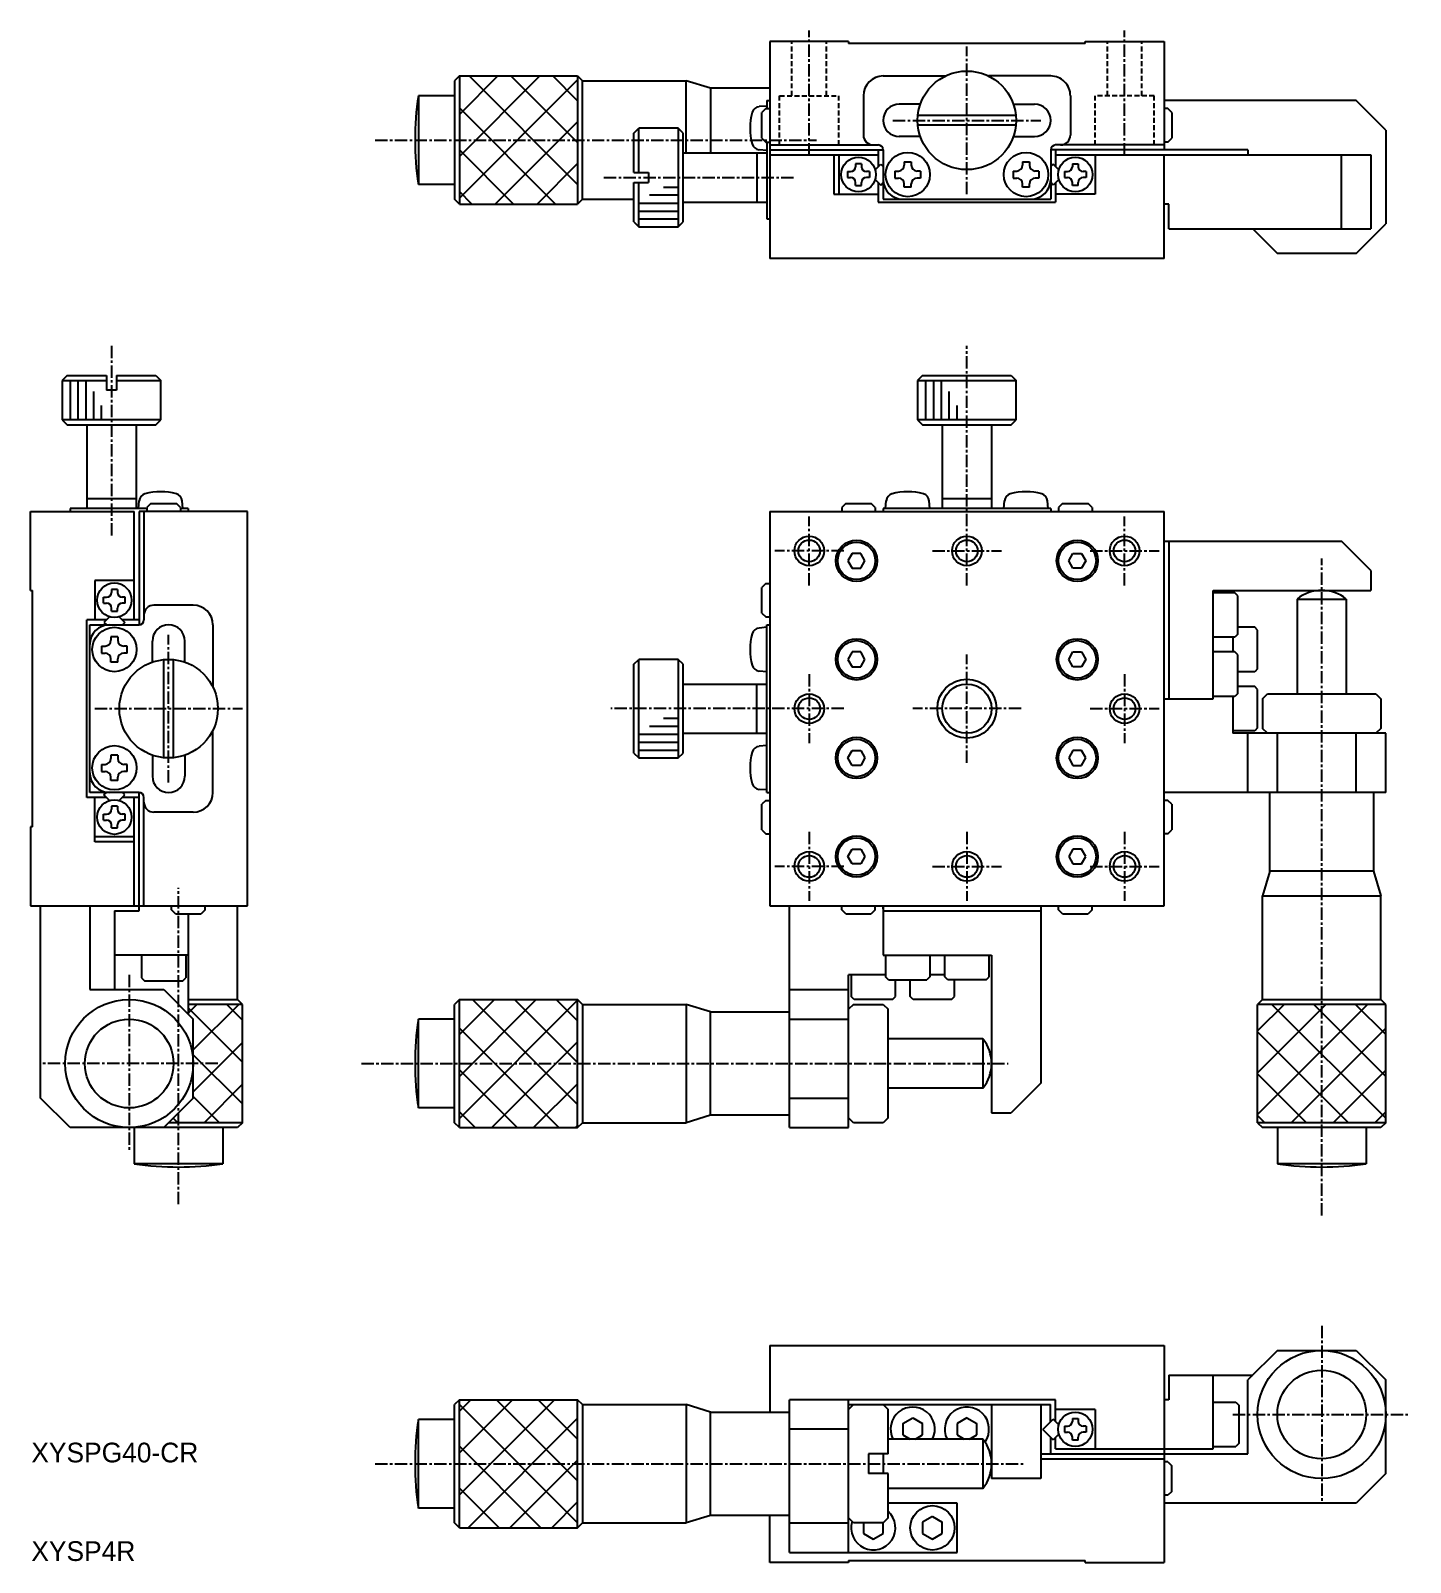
# Model space of a CAD drawing. Extents: x 57 to 392, y 48 to 204.
# Drawn here: x 56.6 to 196.6, y 48.3 to 203.7 of the extents above; entities that cross this region are included whole.
import ezdxf

# ---------------------------------------------------------------- set-up
doc = ezdxf.new("R2010")
doc.units = 0
doc.linetypes.add('CENTER', pattern=[2, 1.25, -0.25, 0.25, -0.25])
doc.linetypes.add('DASHED', pattern=[0.75, 0.5, -0.25])
doc.layers.get('0').update_dxf_attribs({"linetype": 'CONTINUOUS'})
doc.layers.add('CENTER', color=1, linetype='CENTER')

msp = doc.modelspace()

# ---------------------------------------------------------------- linework, layer by layer
at = {"color": 7, "linetype": 'CONTINUOUS'}
for p, q in [((139.63, 202.58), (131.63, 202.58)), ((131.63, 202.58), (131.63, 180.58)), ((139.63, 202.58), (139.63, 202.38)), ((163.63, 202.38), (139.63, 202.38)), ((163.63, 202.58), (171.63, 202.58)), ((163.63, 202.38), (163.63, 202.58)), ((171.63, 202.58), (171.63, 191.58)), ((100.13, 199.08), (99.63, 198.58)), ((100.13, 199.08), (100.13, 186.08)), ((100.13, 199.08), (112.13, 199.08)), ((112.13, 199.08), (112.13, 186.08)), ((112.13, 199.08), (112.63, 198.58)), ((143.13, 199.08), (149.45, 199.08)), ((160.13, 199.08), (153.81, 199.08)), ((99.63, 198.58), (99.63, 186.58)), ((112.63, 186.58), (112.63, 198.58)), ((112.63, 198.58), (123.13, 198.58)), ((123.13, 191.28), (123.13, 198.58)), ((125.63, 197.83), (123.13, 198.58)), ((125.63, 197.83), (125.63, 191.28)), ((131.63, 197.83), (125.63, 197.83)), ((95.97, 197.08), (95.97, 188.08)), ((99.63, 197.08), (95.97, 197.08)), ((131.33, 196.03), (130.55, 195.97)), ((131.23, 195.78), (130.83, 195.38)), ((131.23, 195.78), (131.63, 195.78)), ((131.33, 196.58), (131.33, 195.78)), ((131.33, 196.58), (131.63, 196.58)), ((141.13, 197.08), (141.13, 193.08)), ((146.91, 196.23), (144.77, 196.23)), ((156.35, 196.23), (158.48, 196.23)), ((162.13, 197.08), (162.13, 193.08)), ((191.13, 196.58), (171.63, 196.58)), ((172.03, 195.78), (171.63, 195.78)), ((172.43, 195.38), (172.03, 195.78)), ((194.13, 193.58), (191.13, 196.58)), ((130.83, 192.78), (130.83, 195.38)), ((156.6, 195.08), (146.65, 195.08)), ((172.43, 195.38), (172.43, 192.78)), ((117.83, 193.28), (118.33, 193.78)), ((117.83, 189.28), (117.83, 193.28)), ((118.33, 189.28), (118.33, 193.78)), ((122.33, 193.78), (118.33, 193.78)), ((122.33, 193.78), (122.33, 183.78)), ((122.83, 193.28), (122.33, 193.78)), ((122.83, 184.28), (122.83, 193.28)), ((130.83, 192.78), (131.23, 192.38)), ((146.91, 192.93), (144.77, 192.93)), ((156.6, 194.08), (146.65, 194.08)), ((156.35, 192.93), (158.48, 192.93)), ((172.03, 192.38), (172.43, 192.78)), ((194.13, 193.58), (194.13, 184.08)), ((122.83, 191.28), (131.33, 191.28)), ((130.33, 191.28), (130.33, 186.28)), ((131.33, 191.53), (130.55, 191.6)), ((131.23, 192.38), (131.63, 192.38)), ((131.33, 192.38), (131.33, 184.58)), ((131.63, 192.08), (142.63, 192.08)), ((131.63, 191.58), (143.13, 191.58)), ((142.63, 191.58), (142.63, 189.89)), ((143.13, 191.58), (143.13, 186.58)), ((180.13, 191.58), (160.13, 191.58)), ((160.13, 191.58), (160.13, 186.58)), ((171.63, 192.08), (160.63, 192.08)), ((160.63, 191.58), (160.63, 189.89)), ((172.03, 192.38), (171.63, 192.38)), ((180.13, 191.58), (180.13, 191.08)), ((131.63, 191.08), (142.63, 191.08)), ((138.13, 191.08), (138.13, 187.08)), ((138.63, 191.08), (138.63, 187.08)), ((140.33, 190.18), (140.33, 189.88)), ((140.93, 190.18), (140.33, 190.18)), ((140.93, 190.18), (140.93, 189.88)), ((142.31, 189.57), (142.88, 190.14)), ((142.88, 190.14), (143.13, 189.89)), ((145.27, 190.38), (145.98, 190.38)), ((145.27, 190.38), (145.27, 190.03)), ((145.98, 190.38), (145.98, 190.03)), ((157.27, 190.38), (157.98, 190.38)), ((157.27, 190.38), (157.27, 190.03)), ((157.98, 190.38), (157.98, 190.03)), ((160.38, 190.14), (160.13, 189.89)), ((160.95, 189.57), (160.38, 190.14)), ((160.63, 191.08), (192.63, 191.08)), ((162.33, 190.18), (162.93, 190.18)), ((162.33, 190.18), (162.33, 189.88)), ((162.93, 190.18), (162.93, 189.88)), ((164.63, 191.08), (164.63, 187.08)), ((171.63, 180.58), (171.63, 191.08)), ((189.63, 183.58), (189.63, 191.08)), ((192.63, 191.08), (192.63, 183.58)), ((99.63, 188.08), (95.97, 188.08)), ((117.83, 189.28), (119.33, 189.28)), ((117.83, 184.28), (117.83, 188.28)), ((117.83, 188.28), (119.33, 188.28)), ((118.33, 183.78), (118.33, 188.28)), ((119.33, 189.28), (119.33, 188.28)), ((139.53, 189.38), (139.53, 188.78)), ((139.53, 189.38), (139.83, 189.38)), ((139.53, 188.78), (139.83, 188.78)), ((140.33, 187.98), (140.33, 188.28)), ((140.93, 187.98), (140.93, 188.28)), ((141.73, 189.38), (141.43, 189.38)), ((141.73, 188.78), (141.43, 188.78)), ((141.73, 189.38), (141.73, 188.78)), ((142.31, 188.59), (142.88, 188.02)), ((142.63, 188.27), (142.63, 186.28)), ((142.88, 188.02), (143.13, 188.27)), ((144.33, 189.44), (144.33, 188.73)), ((144.33, 189.44), (144.68, 189.44)), ((144.33, 188.73), (144.68, 188.73)), ((145.27, 187.79), (145.27, 188.14)), ((145.98, 187.79), (145.98, 188.14)), ((146.93, 189.44), (146.57, 189.44)), ((146.93, 188.73), (146.57, 188.73)), ((146.93, 189.44), (146.93, 188.73)), ((156.33, 189.44), (156.33, 188.73)), ((156.33, 189.44), (156.68, 189.44)), ((156.33, 188.73), (156.68, 188.73)), ((157.27, 187.79), (157.27, 188.14)), ((157.98, 187.79), (157.98, 188.14)), ((158.93, 189.44), (158.57, 189.44)), ((158.93, 188.73), (158.57, 188.73)), ((158.93, 189.44), (158.93, 188.73)), ((160.38, 188.02), (160.13, 188.27)), ((160.95, 188.59), (160.38, 188.02)), ((160.63, 188.27), (160.63, 186.28)), ((161.53, 189.38), (161.53, 188.78)), ((161.53, 189.38), (161.83, 189.38)), ((161.53, 188.78), (161.83, 188.78)), ((162.33, 187.98), (162.33, 188.28)), ((162.93, 187.98), (162.93, 188.28)), ((163.73, 189.38), (163.43, 189.38)), ((163.73, 188.78), (163.43, 188.78)), ((163.73, 189.38), (163.73, 188.78)), ((100.13, 186.08), (99.63, 186.58)), ((112.63, 186.58), (112.13, 186.08)), ((112.63, 186.58), (117.83, 186.58)), ((138.13, 187.08), (142.63, 187.08)), ((140.33, 187.98), (140.93, 187.98)), ((143.13, 186.58), (160.13, 186.58)), ((145.98, 187.79), (145.27, 187.79)), ((157.98, 187.79), (157.27, 187.79)), ((164.63, 187.08), (160.63, 187.08)), ((162.93, 187.98), (162.33, 187.98)), ((100.13, 186.08), (112.13, 186.08)), ((122.83, 186.28), (131.33, 186.28)), ((142.63, 186.28), (160.63, 186.28)), ((172.13, 186.08), (171.63, 186.08)), ((172.13, 183.58), (172.13, 186.08)), ((117.83, 184.28), (118.33, 183.78)), ((118.33, 183.78), (122.33, 183.78)), ((122.33, 183.78), (122.83, 184.28)), ((131.33, 184.58), (131.63, 184.58)), ((172.13, 183.58), (192.63, 183.58)), ((180.63, 183.58), (183.13, 181.08)), ((191.13, 181.08), (194.13, 184.08)), ((171.63, 180.58), (131.63, 180.58)), ((191.13, 181.08), (183.13, 181.08)), ((60.33, 168.7), (59.83, 168.2)), ((59.83, 168.2), (64.33, 168.2)), ((59.83, 168.2), (59.83, 164.2)), ((60.33, 168.7), (64.33, 168.7)), ((64.33, 168.7), (64.33, 167.2)), ((65.33, 168.7), (69.33, 168.7)), ((65.33, 168.7), (65.33, 167.2)), ((65.33, 168.2), (69.83, 168.2)), ((69.33, 168.7), (69.83, 168.2)), ((69.83, 164.2), (69.83, 168.2)), ((147.13, 168.7), (146.63, 168.2)), ((146.63, 168.2), (156.63, 168.2)), ((146.63, 168.2), (146.63, 164.2)), ((147.13, 168.7), (156.13, 168.7)), ((156.13, 168.7), (156.63, 168.2)), ((156.63, 164.2), (156.63, 168.2)), ((65.33, 167.2), (64.33, 167.2)), ((69.83, 164.2), (59.83, 164.2)), ((59.83, 164.2), (60.33, 163.7)), ((60.33, 163.7), (69.33, 163.7)), ((62.33, 163.7), (62.33, 155.2)), ((67.33, 163.7), (67.33, 155.2)), ((69.33, 163.7), (69.83, 164.2)), ((156.63, 164.2), (146.63, 164.2)), ((146.63, 164.2), (147.13, 163.7)), ((147.13, 163.7), (156.13, 163.7)), ((149.13, 163.7), (149.13, 155.2)), ((154.13, 163.7), (154.13, 155.2)), ((156.13, 163.7), (156.63, 164.2)), ((67.33, 156.2), (62.33, 156.2)), ((67.58, 155.2), (67.65, 155.98)), ((68.83, 155.7), (68.43, 155.3)), ((68.83, 155.7), (71.43, 155.7)), ((71.83, 155.3), (71.43, 155.7)), ((72.08, 155.2), (72.01, 155.98)), ((139.33, 155.7), (138.93, 155.3)), ((139.33, 155.7), (141.93, 155.7)), ((142.33, 155.3), (141.93, 155.7)), ((143.38, 155.2), (143.45, 155.98)), ((147.88, 155.2), (147.81, 155.98)), ((154.13, 156.2), (149.13, 156.2)), ((155.38, 155.2), (155.45, 155.98)), ((159.88, 155.2), (159.81, 155.98)), ((161.33, 155.7), (160.93, 155.3)), ((161.33, 155.7), (163.93, 155.7)), ((164.33, 155.3), (163.93, 155.7)), ((56.63, 146.9), (56.63, 154.9)), ((56.63, 154.9), (67.13, 154.9)), ((68.43, 155.2), (60.63, 155.2)), ((60.63, 155.2), (60.63, 154.9)), ((67.13, 143.9), (67.13, 154.9)), ((67.63, 154.9), (67.63, 143.4)), ((78.63, 154.9), (67.63, 154.9)), ((68.13, 154.9), (68.13, 143.86)), ((68.43, 155.3), (68.43, 154.9)), ((71.83, 155.3), (71.83, 154.9)), ((72.63, 155.2), (71.83, 155.2)), ((72.63, 155.2), (72.63, 154.9)), ((78.63, 114.9), (78.63, 154.9)), ((131.63, 154.9), (171.63, 154.9)), ((131.63, 154.9), (131.63, 114.9)), ((138.93, 155.3), (138.93, 154.9)), ((142.33, 155.3), (142.33, 154.9)), ((160.13, 155.2), (143.13, 155.2)), ((143.13, 155.2), (143.13, 154.9)), ((160.13, 155.2), (160.13, 154.9)), ((160.93, 155.3), (160.93, 154.9)), ((164.33, 155.3), (164.33, 154.9)), ((171.63, 114.9), (171.63, 154.9)), ((171.63, 151.9), (189.63, 151.9)), ((172.13, 151.9), (172.13, 135.9)), ((192.63, 148.9), (189.63, 151.9)), ((139.99, 150.65), (139.56, 149.9)), ((139.56, 149.9), (139.99, 149.15)), ((140.86, 150.65), (139.99, 150.65)), ((141.29, 149.9), (140.86, 150.65)), ((140.86, 149.15), (141.29, 149.9)), ((161.96, 149.9), (162.39, 150.65)), ((162.39, 149.15), (161.96, 149.9)), ((162.39, 150.65), (163.26, 150.65)), ((163.26, 150.65), (163.69, 149.9)), ((163.69, 149.9), (163.26, 149.15)), ((63.13, 147.9), (63.13, 143.9)), ((67.13, 147.9), (63.13, 147.9)), ((139.99, 149.15), (140.86, 149.15)), ((163.26, 149.15), (162.39, 149.15)), ((192.63, 148.9), (192.63, 146.9)), ((56.63, 146.9), (56.83, 146.9)), ((56.83, 122.9), (56.83, 146.9)), ((64.03, 145.6), (64.03, 146.2)), ((64.03, 146.2), (64.33, 146.2)), ((64.83, 147), (64.83, 146.7)), ((65.43, 147), (64.83, 147)), ((65.43, 147), (65.43, 146.7)), ((66.23, 146.2), (65.93, 146.2)), ((66.23, 145.6), (66.23, 146.2)), ((131.23, 147.6), (130.83, 147.2)), ((130.83, 144.6), (130.83, 147.2)), ((131.23, 147.6), (131.63, 147.6)), ((176.63, 135.9), (176.63, 146.9)), ((176.63, 146.9), (192.63, 146.9)), ((178.83, 146.65), (176.63, 146.65)), ((179.13, 146.35), (178.83, 146.65)), ((179.13, 142.45), (179.13, 146.35)), ((64.03, 145.6), (64.33, 145.6)), ((64.83, 144.8), (64.83, 145.1)), ((64.83, 144.8), (65.43, 144.8)), ((65.43, 144.8), (65.43, 145.1)), ((66.23, 145.6), (65.93, 145.6)), ((73.13, 145.4), (69.13, 145.4)), ((130.83, 144.6), (131.23, 144.2)), ((185.13, 146.02), (190.13, 146.02)), ((185.13, 146.02), (185.13, 136.4)), ((190.13, 146.02), (190.13, 136.4)), ((62.33, 125.9), (62.33, 143.9)), ((64.32, 143.9), (62.33, 143.9)), ((62.63, 143.4), (67.63, 143.4)), ((62.63, 126.4), (62.63, 143.4)), ((64.64, 144.22), (64.07, 143.65)), ((64.07, 143.65), (64.32, 143.4)), ((65.62, 144.22), (66.19, 143.65)), ((67.63, 143.9), (65.94, 143.9)), ((66.19, 143.65), (65.94, 143.4)), ((75.13, 143.4), (75.13, 137.08)), ((131.33, 143.15), (130.55, 143.08)), ((131.23, 144.2), (131.63, 144.2)), ((131.33, 126.4), (131.33, 143.4)), ((131.33, 143.4), (131.63, 143.4)), ((180.83, 143.15), (179.13, 143.15)), ((181.13, 142.85), (180.83, 143.15)), ((65.48, 142.19), (64.77, 142.19)), ((64.77, 142.19), (64.77, 141.84)), ((65.48, 142.19), (65.48, 141.84)), ((68.98, 139.62), (68.98, 141.75)), ((72.28, 139.62), (72.28, 141.75)), ((178.83, 142.15), (176.63, 142.15)), ((178.63, 142.15), (178.63, 140.65)), ((179.13, 142.45), (178.83, 142.15)), ((181.13, 138.95), (181.13, 142.85)), ((63.83, 141.25), (63.83, 140.54)), ((63.83, 141.25), (64.18, 141.25)), ((63.83, 140.54), (64.18, 140.54)), ((64.77, 139.6), (64.77, 139.95)), ((65.48, 139.6), (65.48, 139.95)), ((66.43, 141.25), (66.07, 141.25)), ((66.43, 140.54), (66.07, 140.54)), ((66.43, 140.54), (66.43, 141.25)), ((70.13, 129.92), (70.13, 139.87)), ((71.13, 129.92), (71.13, 139.87)), ((117.83, 139.4), (118.33, 139.9)), ((118.33, 129.9), (118.33, 139.9)), ((122.33, 139.9), (118.33, 139.9)), ((122.33, 139.9), (122.33, 129.9)), ((122.83, 139.4), (122.33, 139.9)), ((139.99, 140.65), (139.56, 139.9)), ((139.56, 139.9), (139.99, 139.15)), ((140.86, 140.65), (139.99, 140.65)), ((141.29, 139.9), (140.86, 140.65)), ((140.86, 139.15), (141.29, 139.9)), ((161.96, 139.9), (162.39, 140.65)), ((162.39, 139.15), (161.96, 139.9)), ((162.39, 140.65), (163.26, 140.65)), ((163.26, 140.65), (163.69, 139.9)), ((163.69, 139.9), (163.26, 139.15)), ((178.83, 140.65), (176.63, 140.65)), ((179.13, 140.35), (178.83, 140.65)), ((179.13, 136.45), (179.13, 140.35)), ((65.48, 139.6), (64.77, 139.6)), ((117.83, 130.4), (117.83, 139.4)), ((122.83, 130.4), (122.83, 139.4)), ((131.33, 138.65), (130.55, 138.71)), ((139.99, 139.15), (140.86, 139.15)), ((163.26, 139.15), (162.39, 139.15)), ((180.83, 138.65), (179.13, 138.65)), ((181.13, 138.95), (180.83, 138.65)), ((122.83, 137.4), (131.33, 137.4)), ((130.33, 132.4), (130.33, 137.4)), ((180.83, 137.15), (179.13, 137.15)), ((181.13, 136.85), (180.83, 137.15)), ((181.13, 132.95), (181.13, 136.85)), ((171.63, 135.9), (176.63, 135.9)), ((178.83, 136.15), (176.63, 136.15)), ((178.63, 136.15), (178.63, 132.4)), ((179.13, 136.45), (178.83, 136.15)), ((181.63, 135.9), (182.13, 136.4)), ((181.63, 135.9), (181.63, 132.9)), ((182.13, 136.4), (193.13, 136.4)), ((193.13, 136.4), (193.63, 135.9)), ((193.63, 135.9), (193.63, 132.9)), ((75.13, 126.4), (75.13, 132.72)), ((122.83, 132.4), (131.33, 132.4)), ((180.83, 132.65), (178.63, 132.65)), ((194.13, 132.4), (178.63, 132.4)), ((180.13, 126.4), (180.13, 132.4)), ((181.13, 132.95), (180.83, 132.65)), ((182.13, 132.4), (181.63, 132.9)), ((183.13, 126.4), (183.13, 132.4)), ((191.13, 126.4), (191.13, 132.4)), ((193.63, 132.9), (193.13, 132.4)), ((194.13, 126.4), (194.13, 132.4)), ((131.33, 131.15), (130.55, 131.08)), ((139.56, 129.9), (139.99, 130.65)), ((139.99, 130.65), (140.86, 130.65)), ((140.86, 130.65), (141.29, 129.9)), ((162.39, 130.65), (161.96, 129.9)), ((163.26, 130.65), (162.39, 130.65)), ((163.69, 129.9), (163.26, 130.65)), ((63.83, 129.25), (63.83, 128.54)), ((63.83, 129.25), (64.18, 129.25)), ((65.48, 130.19), (64.77, 130.19)), ((64.77, 130.19), (64.77, 129.84)), ((65.48, 130.19), (65.48, 129.84)), ((66.43, 129.25), (66.07, 129.25)), ((66.43, 128.54), (66.43, 129.25)), ((68.98, 130.18), (68.98, 128.04)), ((72.28, 130.18), (72.28, 128.04)), ((117.83, 130.4), (118.33, 129.9)), ((118.33, 129.9), (122.33, 129.9)), ((122.33, 129.9), (122.83, 130.4)), ((139.99, 129.15), (139.56, 129.9)), ((140.86, 129.15), (139.99, 129.15)), ((141.29, 129.9), (140.86, 129.15)), ((161.96, 129.9), (162.39, 129.15)), ((162.39, 129.15), (163.26, 129.15)), ((163.26, 129.15), (163.69, 129.9)), ((63.83, 128.54), (64.18, 128.54)), ((64.77, 127.6), (64.77, 127.95)), ((65.48, 127.6), (64.77, 127.6)), ((65.48, 127.6), (65.48, 127.95)), ((66.43, 128.54), (66.07, 128.54)), ((64.32, 125.9), (62.33, 125.9)), ((67.63, 126.4), (62.63, 126.4)), ((63.13, 121.4), (63.13, 125.9)), ((64.07, 126.15), (64.32, 126.4)), ((64.64, 125.58), (64.07, 126.15)), ((65.62, 125.58), (66.19, 126.15)), ((66.19, 126.15), (65.94, 126.4)), ((67.63, 125.9), (65.94, 125.9)), ((67.13, 114.9), (67.13, 125.9)), ((67.63, 114.4), (67.63, 126.4)), ((68.13, 114.9), (68.13, 125.9)), ((131.33, 126.65), (130.55, 126.71)), ((131.33, 126.4), (131.63, 126.4)), ((194.13, 126.4), (171.63, 126.4)), ((182.38, 118.4), (182.38, 126.4)), ((192.88, 126.4), (192.88, 118.4)), ((64.83, 125), (64.83, 124.7)), ((65.43, 125), (64.83, 125)), ((65.43, 125), (65.43, 124.7)), ((73.13, 124.4), (69.13, 124.4)), ((131.23, 125.6), (130.83, 125.2)), ((130.83, 122.6), (130.83, 125.2)), ((131.23, 125.6), (131.63, 125.6)), ((172.03, 125.6), (171.63, 125.6)), ((172.43, 125.2), (172.03, 125.6)), ((172.43, 125.2), (172.43, 122.6)), ((56.63, 122.9), (56.63, 114.9)), ((56.83, 122.9), (56.63, 122.9)), ((64.03, 123.6), (64.03, 124.2)), ((64.03, 124.2), (64.33, 124.2)), ((64.03, 123.6), (64.33, 123.6)), ((64.83, 122.8), (64.83, 123.1)), ((64.83, 122.8), (65.43, 122.8)), ((65.43, 122.8), (65.43, 123.1)), ((66.23, 124.2), (65.93, 124.2)), ((66.23, 123.6), (65.93, 123.6)), ((66.23, 123.6), (66.23, 124.2)), ((67.13, 121.9), (63.13, 121.9)), ((67.13, 121.4), (63.13, 121.4)), ((130.83, 122.6), (131.23, 122.2)), ((131.23, 122.2), (131.63, 122.2)), ((172.03, 122.2), (171.63, 122.2)), ((172.03, 122.2), (172.43, 122.6)), ((139.56, 119.9), (139.99, 120.65)), ((139.99, 119.15), (139.56, 119.9)), ((139.99, 120.65), (140.86, 120.65)), ((140.86, 120.65), (141.29, 119.9)), ((141.29, 119.9), (140.86, 119.15)), ((162.39, 120.65), (161.96, 119.9)), ((161.96, 119.9), (162.39, 119.15)), ((163.26, 120.65), (162.39, 120.65)), ((163.69, 119.9), (163.26, 120.65)), ((163.26, 119.15), (163.69, 119.9)), ((140.86, 119.15), (139.99, 119.15)), ((162.39, 119.15), (163.26, 119.15)), ((182.38, 118.4), (181.63, 115.9)), ((192.88, 118.4), (182.38, 118.4)), ((192.88, 118.4), (193.63, 115.9)), ((181.63, 115.9), (193.63, 115.9)), ((181.63, 105.4), (181.63, 115.9)), ((193.63, 105.4), (193.63, 115.9)), ((56.63, 114.9), (78.63, 114.9)), ((57.63, 95.4), (57.63, 114.9)), ((62.63, 114.9), (62.63, 106.4)), ((65.13, 114.4), (65.13, 106.4)), ((65.13, 114.4), (67.63, 114.4)), ((70.93, 114.5), (70.93, 114.9)), ((71.33, 114.1), (70.93, 114.5)), ((71.33, 114.1), (73.93, 114.1)), ((72.63, 114.1), (72.63, 103.9)), ((74.33, 114.5), (73.93, 114.1)), ((74.33, 114.5), (74.33, 114.9)), ((77.63, 105.4), (77.63, 114.9)), ((131.63, 114.9), (171.63, 114.9)), ((133.63, 92.4), (133.63, 114.9)), ((138.93, 114.5), (138.93, 114.9)), ((139.33, 114.1), (138.93, 114.5)), ((139.33, 114.1), (141.93, 114.1)), ((142.33, 114.5), (141.93, 114.1)), ((142.33, 114.5), (142.33, 114.9)), ((143.13, 114.6), (143.13, 114.9)), ((143.13, 114.9), (143.13, 109.9)), ((143.13, 114.4), (159.13, 114.4)), ((159.13, 114.9), (159.13, 96.9)), ((160.93, 114.5), (160.93, 114.9)), ((161.33, 114.1), (160.93, 114.5)), ((161.33, 114.1), (163.93, 114.1)), ((164.33, 114.5), (163.93, 114.1)), ((164.33, 114.5), (164.33, 114.9)), ((72.63, 109.9), (65.13, 109.9)), ((67.88, 109.9), (67.88, 107.6)), ((72.38, 109.9), (72.38, 107.6)), ((143.13, 109.9), (154.13, 109.9)), ((143.38, 109.9), (143.38, 107.7)), ((147.88, 109.9), (147.88, 107.7)), ((149.38, 107.7), (149.38, 109.9)), ((153.88, 107.7), (153.88, 109.9)), ((154.13, 109.9), (154.13, 93.9)), ((67.88, 107.6), (68.18, 107.3)), ((68.18, 107.3), (72.08, 107.3)), ((72.08, 107.3), (72.38, 107.6)), ((143.38, 107.9), (139.63, 107.9)), ((139.63, 92.4), (139.63, 107.9)), ((139.88, 107.9), (139.88, 105.7)), ((143.68, 107.4), (143.38, 107.7)), ((143.68, 107.4), (147.58, 107.4)), ((144.38, 105.7), (144.38, 107.4)), ((145.88, 105.7), (145.88, 107.4)), ((147.88, 107.7), (147.58, 107.4)), ((149.38, 107.9), (147.88, 107.9)), ((149.68, 107.4), (149.38, 107.7)), ((153.58, 107.4), (149.68, 107.4)), ((150.38, 105.7), (150.38, 107.4)), ((153.58, 107.4), (153.88, 107.7)), ((62.63, 106.4), (70.13, 106.4)), ((70.13, 106.4), (73.13, 103.4)), ((133.63, 106.4), (139.63, 106.4)), ((140.18, 105.4), (139.88, 105.7)), ((144.08, 105.4), (144.38, 105.7)), ((146.18, 105.4), (145.88, 105.7)), ((150.08, 105.4), (150.38, 105.7)), ((72.63, 105.4), (77.63, 105.4)), ((78.13, 104.9), (72.63, 104.9)), ((78.13, 104.9), (77.63, 105.4)), ((78.13, 92.9), (78.13, 104.9)), ((100.13, 105.4), (99.63, 104.9)), ((99.63, 92.9), (99.63, 104.9)), ((100.13, 92.4), (100.13, 105.4)), ((100.13, 105.4), (112.13, 105.4)), ((112.13, 92.4), (112.13, 105.4)), ((112.63, 104.9), (112.13, 105.4)), ((112.63, 104.9), (112.63, 92.9)), ((112.63, 104.9), (123.13, 104.9)), ((125.63, 104.15), (123.13, 104.9)), ((123.13, 104.9), (123.13, 92.9)), ((125.63, 93.65), (125.63, 104.15)), ((125.63, 104.15), (133.63, 104.15)), ((140.13, 104.9), (139.63, 104.4)), ((140.13, 104.9), (143.13, 104.9)), ((144.08, 105.4), (140.18, 105.4)), ((143.13, 104.9), (143.63, 104.4)), ((143.63, 93.4), (143.63, 104.4)), ((150.08, 105.4), (146.18, 105.4)), ((181.63, 105.4), (181.13, 104.9)), ((194.13, 104.9), (181.13, 104.9)), ((181.13, 92.9), (181.13, 104.9)), ((181.63, 105.4), (193.63, 105.4)), ((194.13, 104.9), (193.63, 105.4)), ((194.13, 92.9), (194.13, 104.9)), ((73.13, 95.4), (73.13, 103.4)), ((95.97, 94.4), (95.97, 103.4)), ((99.63, 103.4), (95.97, 103.4)), ((133.63, 103.4), (139.63, 103.4)), ((153.25, 101.4), (143.63, 101.4)), ((153.25, 101.4), (153.25, 96.4)), ((153.25, 96.4), (143.63, 96.4)), ((159.13, 96.9), (156.13, 93.9)), ((60.63, 92.4), (57.63, 95.4)), ((73.13, 95.4), (70.13, 92.4)), ((133.63, 95.4), (139.63, 95.4)), ((71.55, 92.9), (71.09, 93.36)), ((99.63, 94.4), (95.97, 94.4)), ((125.63, 93.65), (123.13, 92.9)), ((133.63, 93.65), (125.63, 93.65)), ((140.13, 92.9), (139.63, 93.4)), ((143.63, 93.4), (143.13, 92.9)), ((154.13, 93.9), (156.13, 93.9)), ((77.63, 92.4), (60.63, 92.4)), ((67.13, 92.4), (67.13, 88.74)), ((78.13, 92.9), (70.63, 92.9)), ((76.13, 92.4), (76.13, 88.74)), ((78.13, 92.9), (77.63, 92.4)), ((100.13, 92.4), (99.63, 92.9)), ((100.13, 92.4), (112.13, 92.4)), ((112.13, 92.61), (111.91, 92.4)), ((112.13, 92.4), (112.63, 92.9)), ((112.63, 92.9), (123.13, 92.9)), ((133.63, 92.4), (139.63, 92.4)), ((143.13, 92.9), (140.13, 92.9)), ((194.13, 92.9), (181.13, 92.9)), ((181.13, 92.9), (181.63, 92.4)), ((193.63, 92.4), (181.63, 92.4)), ((183.13, 92.4), (183.13, 88.74)), ((192.13, 92.4), (192.13, 88.74)), ((194.13, 92.9), (193.63, 92.4)), ((76.13, 88.74), (67.13, 88.74)), ((192.13, 88.74), (183.13, 88.74)), ((131.63, 70.3), (131.63, 63.55)), ((131.63, 70.3), (171.63, 70.3)), ((171.63, 70.3), (171.63, 48.3)), ((183.13, 69.8), (180.13, 66.8)), ((183.13, 69.8), (191.13, 69.8)), ((191.13, 69.8), (194.13, 66.8)), ((172.13, 67.3), (180.63, 67.3)), ((172.13, 67.3), (172.13, 64.8)), ((176.63, 59.8), (176.63, 67.3)), ((180.13, 59.3), (180.13, 66.8)), ((194.13, 57.3), (194.13, 66.8)), ((100.13, 64.8), (99.63, 64.3)), ((99.63, 52.3), (99.63, 64.3)), ((100.13, 51.8), (100.13, 64.8)), ((100.13, 64.8), (112.13, 64.8)), ((112.13, 51.8), (112.13, 64.8)), ((112.63, 64.3), (112.13, 64.8)), ((112.63, 64.3), (112.63, 52.3)), ((112.63, 64.3), (123.13, 64.3)), ((125.63, 63.55), (123.13, 64.3)), ((123.13, 64.3), (123.13, 52.3)), ((160.63, 64.8), (133.63, 64.8)), ((133.63, 49.3), (133.63, 64.8)), ((139.63, 49.3), (139.63, 64.8)), ((139.63, 64.3), (160.12, 64.3)), ((139.63, 63.8), (140.13, 64.3)), ((143.13, 64.3), (143.63, 63.8)), ((143.63, 59.3), (143.63, 63.8)), ((154.13, 64.3), (154.13, 56.8)), ((159.13, 64.3), (159.13, 56.8)), ((160.12, 62.59), (160.12, 64.3)), ((160.63, 62.59), (160.63, 64.8)), ((164.63, 63.8), (160.63, 63.8)), ((164.63, 63.8), (164.63, 59.8)), ((172.13, 64.8), (171.63, 64.8)), ((176.63, 64.55), (178.93, 64.55)), ((178.93, 64.55), (179.23, 64.25)), ((179.23, 64.25), (179.23, 60.35)), ((95.97, 53.8), (95.97, 62.8)), ((99.63, 62.8), (95.97, 62.8)), ((125.63, 53.05), (125.63, 63.55)), ((125.63, 63.55), (133.63, 63.55)), ((145.13, 62.38), (146.13, 62.95)), ((145.13, 62.38), (145.13, 61.22)), ((146.13, 62.95), (147.13, 62.38)), ((147.13, 61.22), (147.13, 62.38)), ((151.63, 62.95), (150.63, 62.38)), ((150.63, 62.38), (150.63, 61.22)), ((151.63, 62.95), (152.63, 62.38)), ((152.63, 61.22), (152.63, 62.38)), ((159.32, 61.78), (160.38, 62.84)), ((160.94, 62.27), (160.38, 62.84)), ((162.33, 62.9), (162.33, 62.6)), ((162.33, 62.9), (162.93, 62.9)), ((162.93, 62.9), (162.93, 62.6)), ((139.63, 61.8), (133.63, 61.8)), ((153.25, 60.8), (143.63, 60.8)), ((145.13, 61.22), (145.86, 60.8)), ((146.4, 60.8), (147.13, 61.22)), ((150.63, 61.22), (151.36, 60.8)), ((151.9, 60.8), (152.63, 61.22)), ((153.25, 60.8), (153.25, 55.8)), ((159.32, 61.78), (160.38, 60.72)), ((160.12, 60.97), (160.12, 59.3)), ((160.95, 61.29), (160.38, 60.72)), ((160.63, 59.8), (160.63, 60.97)), ((161.53, 62.1), (161.53, 61.5)), ((161.53, 62.1), (161.83, 62.1)), ((161.53, 61.5), (161.83, 61.5)), ((162.33, 60.7), (162.33, 61)), ((162.93, 60.7), (162.33, 60.7)), ((162.93, 60.7), (162.93, 61)), ((163.73, 62.1), (163.43, 62.1)), ((163.73, 61.5), (163.43, 61.5)), ((163.73, 62.1), (163.73, 61.5)), ((143.63, 59.3), (141.63, 59.3)), ((141.63, 59.3), (141.63, 57.3)), ((143.13, 59.3), (143.13, 57.3)), ((159.13, 59.3), (180.13, 59.3)), ((160.63, 59.8), (176.63, 59.8)), ((176.63, 60.05), (178.93, 60.05)), ((179.23, 60.35), (178.93, 60.05)), ((159.13, 58.8), (171.63, 58.8)), ((172.03, 58.5), (171.63, 58.5)), ((172.03, 58.5), (172.43, 58.1)), ((172.43, 55.5), (172.43, 58.1)), ((143.63, 57.3), (141.63, 57.3)), ((143.63, 52.8), (143.63, 57.3)), ((159.13, 56.8), (154.13, 56.8)), ((194.13, 57.3), (191.13, 54.3)), ((153.25, 55.8), (143.63, 55.8)), ((172.03, 55.1), (171.63, 55.1)), ((172.43, 55.5), (172.03, 55.1)), ((99.63, 53.8), (95.97, 53.8)), ((125.63, 53.05), (123.13, 52.3)), ((133.63, 53.05), (125.63, 53.05)), ((131.63, 48.3), (131.63, 53.05)), ((150.63, 54.3), (143.63, 54.3)), ((148.13, 52.95), (147.13, 52.38)), ((148.13, 52.95), (149.13, 52.38)), ((150.63, 49.3), (150.63, 54.3)), ((191.13, 54.3), (171.63, 54.3)), ((100.13, 51.8), (99.63, 52.3)), ((100.13, 51.8), (112.13, 51.8)), ((112.13, 51.8), (112.63, 52.3)), ((112.63, 52.3), (123.13, 52.3)), ((133.63, 52.3), (139.63, 52.3)), ((140.13, 52.3), (139.63, 52.8)), ((143.13, 52.3), (140.13, 52.3)), ((141.13, 52.3), (141.13, 51.22)), ((143.63, 52.8), (143.13, 52.3)), ((143.13, 51.22), (143.13, 52.3)), ((147.13, 52.38), (147.13, 51.22)), ((149.13, 51.22), (149.13, 52.38)), ((141.13, 51.22), (142.13, 50.64)), ((142.13, 50.64), (143.13, 51.22)), ((147.13, 51.22), (148.13, 50.64)), ((148.13, 50.64), (149.13, 51.22)), ((139.63, 48.3), (131.63, 48.3)), ((133.63, 49.3), (150.63, 49.3)), ((139.63, 48.5), (139.63, 48.3)), ((139.63, 48.5), (163.63, 48.5)), ((163.63, 48.3), (163.63, 48.5)), ((163.63, 48.3), (171.63, 48.3))]:
    msp.add_line(p, q, dxfattribs=at)
at = {"color": 3, "linetype": 'DASHED'}
for p, q in [((133.88, 197.08), (133.88, 202.58)), ((137.38, 197.08), (137.38, 202.58)), ((165.88, 197.08), (165.88, 202.58)), ((169.38, 197.08), (169.38, 202.58)), ((132.63, 197.08), (138.63, 197.08)), ((132.63, 192.08), (132.63, 197.08)), ((138.63, 192.08), (138.63, 197.08)), ((164.63, 192.08), (164.63, 197.08)), ((170.63, 197.08), (164.63, 197.08)), ((170.63, 192.08), (170.63, 197.08))]:
    msp.add_line(p, q, dxfattribs=at)
at = {"color": 3, "linetype": 'CONTINUOUS'}
for p, q in [((104.05, 199.08), (100.13, 195.16)), ((108.29, 199.08), (100.13, 190.92)), ((112.13, 188.08), (101.12, 199.08)), ((112.13, 192.32), (105.37, 199.08)), ((112.13, 196.57), (109.61, 199.08)), ((112.13, 198.68), (100.13, 186.68)), ((109.88, 186.08), (100.13, 195.84)), ((112.13, 194.44), (103.78, 186.08)), ((105.64, 186.08), (100.13, 191.6)), ((112.13, 190.19), (108.02, 186.08)), ((101.4, 186.08), (100.13, 187.35)), ((122.33, 186.98), (119.43, 186.98)), ((122.33, 187.78), (120.85, 187.78)), ((118.33, 186.18), (122.33, 186.18)), ((118.33, 185.38), (122.33, 185.38)), ((118.33, 184.58), (122.33, 184.58)), ((60.63, 168.2), (60.63, 164.2)), ((61.43, 168.2), (61.43, 164.2)), ((62.23, 168.2), (62.23, 164.2)), ((147.43, 168.2), (147.43, 164.2)), ((148.23, 168.2), (148.23, 164.2)), ((149.03, 168.2), (149.03, 164.2)), ((63.03, 164.2), (63.03, 167.09)), ((149.83, 164.2), (149.83, 167.09)), ((63.83, 164.2), (63.83, 165.67)), ((150.63, 164.2), (150.63, 165.67)), ((122.33, 133.9), (120.85, 133.9)), ((118.33, 132.3), (122.33, 132.3)), ((122.33, 133.1), (119.43, 133.1)), ((118.33, 131.5), (122.33, 131.5)), ((118.33, 130.7), (122.33, 130.7)), ((73.5, 104.9), (72.63, 104.02)), ((78.13, 99.04), (72.63, 104.54)), ((77.74, 104.9), (73.13, 100.28)), ((78.13, 103.29), (76.52, 104.9)), ((103.7, 105.4), (100.13, 101.83)), ((107.94, 105.4), (100.13, 97.58)), ((112.13, 105.34), (100.13, 93.34)), ((112.13, 94.74), (101.47, 105.4)), ((112.13, 98.99), (105.72, 105.4)), ((112.13, 103.23), (109.96, 105.4)), ((183.81, 104.9), (181.13, 102.22)), ((188.05, 104.9), (181.13, 97.97)), ((192.29, 104.9), (181.13, 93.73)), ((194.13, 93.35), (182.58, 104.9)), ((194.13, 97.6), (186.83, 104.9)), ((194.13, 101.84), (191.07, 104.9)), ((78.13, 101.04), (73.13, 96.04)), ((110.23, 92.4), (100.13, 102.5)), ((112.13, 101.1), (103.43, 92.4)), ((190.34, 92.9), (181.13, 102.11)), ((194.13, 102.49), (184.54, 92.9)), ((78.13, 94.8), (73.13, 99.8)), ((105.99, 92.4), (100.13, 98.26)), ((194.13, 98.24), (188.78, 92.9)), ((78.13, 96.8), (74.23, 92.9)), ((112.13, 96.85), (107.67, 92.4)), ((186.1, 92.9), (181.13, 97.87)), ((75.79, 92.9), (73.13, 95.56)), ((101.75, 92.4), (100.13, 94.01)), ((181.86, 92.9), (181.13, 93.62)), ((194.13, 94), (193.02, 92.9)), ((101.28, 64.8), (100.13, 63.64)), ((105.53, 64.8), (100.13, 59.4)), ((109.77, 64.8), (100.13, 55.16)), ((112.13, 52.32), (100.13, 64.32)), ((112.13, 56.56), (103.89, 64.8)), ((112.13, 60.8), (108.13, 64.8)), ((112.13, 62.91), (101.01, 51.8)), ((108.4, 51.8), (100.13, 60.07)), ((112.13, 58.67), (105.25, 51.8)), ((104.16, 51.8), (100.13, 55.83)), ((112.13, 54.43), (109.5, 51.8))]:
    msp.add_line(p, q, dxfattribs=at)
at = {"color": 7, "linetype": 'CONTINUOUS'}
for centre, radius in [((151.63, 194.58), 5), ((145.63, 189.08), 2.25), ((157.63, 189.08), 2.25), ((140.63, 189.08), 1.75), ((162.63, 189.08), 1.75), ((135.63, 150.9), 1.1), ((140.43, 149.9), 2.1), ((140.43, 149.9), 1.9), ((151.63, 150.9), 1.1), ((162.83, 149.9), 2.1), ((162.83, 149.9), 1.9), ((167.63, 150.9), 1.1), ((65.13, 145.9), 1.75), ((65.13, 140.9), 2.25), ((140.43, 139.9), 2.1), ((140.43, 139.9), 1.9), ((162.83, 139.9), 2.1), ((162.83, 139.9), 1.9), ((70.63, 134.9), 5), ((151.63, 134.9), 2.5), ((135.63, 134.9), 1.1), ((167.63, 134.9), 1.1), ((65.13, 128.9), 2.25), ((140.43, 129.9), 2.1), ((140.43, 129.9), 1.9), ((162.83, 129.9), 2.1), ((162.83, 129.9), 1.9), ((65.13, 123.9), 1.75), ((140.43, 119.9), 2.1), ((140.43, 119.9), 1.9), ((162.83, 119.9), 2.1), ((162.83, 119.9), 1.9), ((135.63, 118.9), 1.1), ((151.63, 118.9), 1.1), ((167.63, 118.9), 1.1), ((66.63, 98.9), 6.5), ((66.63, 98.9), 4.5), ((187.63, 63.3), 6.5), ((187.63, 63.3), 4.5), ((162.63, 61.8), 1.75), ((148.13, 51.8), 2.25)]:
    msp.add_circle(centre, radius, dxfattribs=at)
at = {"color": 3, "linetype": 'CONTINUOUS'}
for centre, radius in [((135.63, 150.9), 1.5), ((151.63, 150.9), 1.5), ((167.63, 150.9), 1.5), ((151.63, 134.9), 3), ((135.63, 134.9), 1.5), ((167.63, 134.9), 1.5), ((135.63, 118.9), 1.5), ((151.63, 118.9), 1.5), ((167.63, 118.9), 1.5)]:
    msp.add_circle(centre, radius, dxfattribs=at)
at = {"color": 7, "linetype": 'CONTINUOUS'}
for centre, radius, start, end in [((143.13, 197.08), 2, 90.0717, 180), ((160.13, 197.08), 2, 360, 90.0717), ((125.63, 192.58), 30, 171.373, 188.627), ((130.62, 195.17), 0.8, 94.9995, 164.5578), ((144.78, 194.58), 1.65, 90, 270), ((158.48, 194.58), 1.65, 270, 90), ((135.63, 193.78), 6, 164.5572, 195.4428), ((142.13, 193.08), 1, 180, 270), ((161.13, 193.08), 1, 270, 0), ((130.62, 192.4), 0.8, 195.4422, 264.9994), ((142.63, 191.58), 0.5, 0, 90), ((160.63, 191.58), 0.5, 90, 180), ((139.83, 189.88), 0.5, 270, 0), ((141.43, 189.88), 0.5, 180, 270), ((144.68, 190.03), 0.59, 270, 0), ((146.57, 190.03), 0.59, 180, 270), ((156.68, 190.03), 0.59, 270, 0), ((158.57, 190.03), 0.59, 180, 270), ((161.83, 189.88), 0.5, 270, 0), ((163.43, 189.88), 0.5, 180, 270), ((139.83, 188.28), 0.5, 360, 90), ((141.43, 188.28), 0.5, 90, 180), ((145.13, 188.58), 2, 180, 270), ((144.68, 188.14), 0.59, 0, 90), ((146.57, 188.14), 0.59, 90, 180), ((156.68, 188.14), 0.59, 0, 90), ((158.57, 188.14), 0.59, 90, 180), ((158.13, 188.58), 2, 270, 360), ((161.83, 188.28), 0.5, 0, 90), ((163.43, 188.28), 0.5, 90, 180), ((68.44, 155.91), 0.8, 105.4422, 174.9994), ((69.83, 150.9), 6, 74.5572, 105.4428), ((71.21, 155.91), 0.8, 4.9995, 74.5578), ((144.24, 155.91), 0.8, 105.4427, 174.9994), ((145.63, 150.9), 6, 74.5573, 105.4427), ((147.01, 155.91), 0.8, 4.9995, 74.5573), ((156.24, 155.91), 0.8, 105.4427, 175.0005), ((157.63, 150.9), 6, 74.5573, 105.4427), ((159.01, 155.91), 0.8, 5.0006, 74.5573), ((64.33, 146.7), 0.5, 270, 0), ((65.93, 146.7), 0.5, 180, 270), ((187.63, 142.9), 4, 51.3178, 128.6823), ((64.33, 145.1), 0.5, 0, 90), ((65.93, 145.1), 0.5, 90, 180), ((69.13, 144.4), 1, 90, 180), ((73.13, 143.4), 2, 0, 90), ((64.63, 141.4), 2, 90, 180), ((67.63, 143.9), 0.5, 270, 360), ((70.63, 141.75), 1.65, 0, 180), ((130.62, 142.28), 0.8, 95.0006, 164.5573), ((64.18, 141.84), 0.59, 270, 0), ((66.07, 141.84), 0.59, 180, 270), ((135.63, 140.9), 6, 164.5573, 195.4428), ((64.18, 139.95), 0.59, 0, 90), ((66.07, 139.95), 0.59, 90, 180), ((130.62, 139.51), 0.8, 195.4427, 265.0005), ((130.62, 130.28), 0.8, 94.9995, 164.5573), ((64.18, 129.84), 0.59, 270, 0), ((66.07, 129.84), 0.59, 180, 270), ((135.63, 128.9), 6, 164.5572, 195.4427), ((64.63, 128.4), 2, 180, 270), ((64.18, 127.95), 0.59, 0, 90), ((66.07, 127.95), 0.59, 90, 180), ((70.63, 128.05), 1.65, 180, 0), ((67.63, 125.9), 0.5, 0, 90), ((73.13, 126.4), 2, 270, 0), ((130.62, 127.51), 0.8, 195.4427, 264.9994), ((64.33, 124.7), 0.5, 270, 0), ((65.93, 124.7), 0.5, 180, 270), ((69.13, 125.4), 1, 180, 270), ((64.33, 123.1), 0.5, 0, 90), ((65.93, 123.1), 0.5, 90, 180), ((125.63, 98.9), 30, 171.373, 188.627), ((150.13, 98.9), 4, 321.3178, 38.6822), ((71.63, 118.4), 30, 261.373, 278.627), ((187.63, 118.4), 30, 261.373, 278.627), ((146.13, 61.8), 2.25, 333.6122, 206.3878), ((151.63, 61.8), 2.25, 324.8019, 206.3878), ((125.63, 58.3), 30, 171.373, 188.627), ((161.83, 62.6), 0.5, 270, 0), ((163.43, 62.6), 0.5, 180, 270), ((150.13, 58.3), 4, 321.3178, 38.6822), ((161.83, 61), 0.5, 0, 90), ((163.43, 61), 0.5, 90, 180), ((142.13, 51.8), 2.25, 163.1248, 48.1884)]:
    msp.add_arc(centre, radius, start, end, dxfattribs=at)
at = {"layer": 'CENTER', "color": 1, "linetype": 'CENTER'}
for p, q in [((135.63, 191.03), (135.63, 203.68)), ((167.63, 191.03), (167.63, 203.68)), ((151.63, 187.08), (151.63, 202.08)), ((144.13, 194.58), (159.13, 194.58)), ((91.59, 192.58), (136.36, 192.58)), ((114.8, 188.78), (134.23, 188.78)), ((64.83, 171.72), (64.83, 152.29)), ((151.63, 147.4), (151.63, 171.72)), ((135.63, 147.4), (135.63, 154.4)), ((167.63, 147.4), (167.63, 154.4)), ((139.13, 150.9), (132.13, 150.9)), ((148.13, 150.9), (155.13, 150.9)), ((164.13, 150.9), (171.13, 150.9)), ((187.63, 83.47), (187.63, 150.13)), ((70.63, 127.4), (70.63, 142.4)), ((151.63, 129.4), (151.63, 140.4)), ((135.63, 138.4), (135.63, 131.4)), ((167.63, 138.4), (167.63, 131.4)), ((63.13, 134.9), (78.13, 134.9)), ((139.13, 134.9), (115.49, 134.9)), ((157.13, 134.9), (146.13, 134.9)), ((164.13, 134.9), (171.13, 134.9)), ((135.63, 122.4), (135.63, 115.4)), ((151.63, 122.4), (151.63, 115.4)), ((167.63, 122.4), (167.63, 115.4)), ((139.13, 118.9), (132.13, 118.9)), ((148.13, 118.9), (155.13, 118.9)), ((164.13, 118.9), (171.13, 118.9)), ((71.63, 84.63), (71.63, 116.74)), ((66.63, 107.9), (66.63, 89.9)), ((75.63, 98.9), (57.63, 98.9)), ((90.2, 98.9), (155.83, 98.9)), ((187.63, 72.3), (187.63, 54.3)), ((178.63, 63.3), (196.63, 63.3)), ((91.59, 58.3), (157.52, 58.3))]:
    msp.add_line(p, q, dxfattribs=at)

# ---------------------------------------------------------------- texts
at = {"color": 7, "linetype": 'CONTINUOUS'}
for s, p in [('XYSPG40-CR', (56.7, 58.44)), ('XYSP4R', (56.7, 48.44))]:
    msp.add_text(s, height=2, dxfattribs=at).set_placement(p)

doc.saveas('drawing.dxf')
